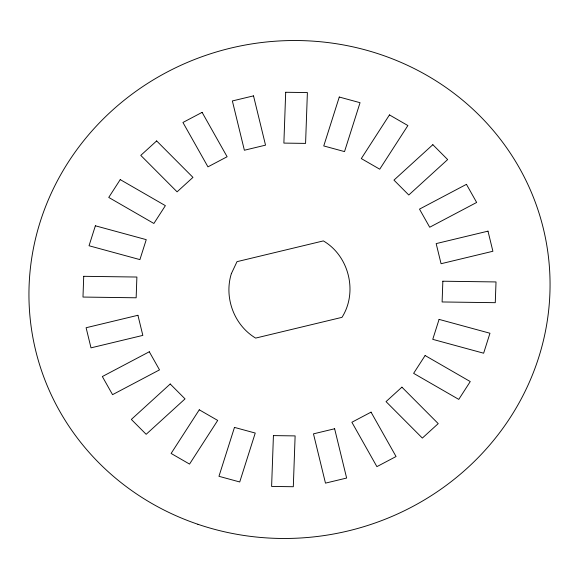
<?xml version="1.0" encoding="UTF-8"?>
<svg xmlns="http://www.w3.org/2000/svg" width="579" height="579" viewBox="0 0 579 579"><rect width="100%" height="100%" fill="white"/><g stroke="black" fill="none" stroke-linecap="round" stroke-linejoin="round"><path stroke-width="0.87" d="M83.723 276.313L82.985 297.063L136.152 297.787L136.89 277.037L83.723 276.313M273.426 435.603L271.609 486.432L293.307 486.729L295.124 435.9L273.426 435.603M285.693 92.271L283.876 143.1L305.574 143.397L307.391 92.568L285.693 92.271M442.848 281.213L442.11 301.963L495.277 302.687L496.015 281.937L442.848 281.213M231.347 273.664C223.878 297.584 234.061 325.203 255.636 338.093L341.986 317.343C357.981 292.171 349.072 255.947 323.364 240.907L237.014 261.657L231.347 273.664M95.369 225.796L89.036 245.757L139.915 259.609L146.248 239.648L95.369 225.796M234.473 427.403L218.956 476.307L239.728 481.967L255.245 433.056L234.473 427.403M339.272 97.033L323.755 145.944L344.527 151.597L360.044 102.693L339.272 97.033M439.085 319.391L432.752 339.352L483.631 353.204L489.964 333.243L439.085 319.391M120.237 179.613L108.743 197.432L153.884 223.472L165.377 205.654L120.237 179.613M199.27 409.802L171.116 453.451L189.543 464.083L217.697 420.426L199.27 409.802M389.457 114.917L361.303 158.574L379.73 169.198L407.884 125.549L389.457 114.917M425.116 355.528L413.623 373.346L458.763 399.387L470.257 381.568L425.116 355.528M156.648 140.921L140.777 155.382L177.087 191.837L192.959 177.377L156.648 140.921M170.219 384L131.346 419.428L146.161 434.308L185.041 398.88L170.219 384M432.839 144.692L393.959 180.12L408.781 195L447.654 159.572L432.839 144.692M401.913 387.163L386.041 401.623L422.352 438.079L438.223 423.618L401.913 387.163M202.107 112.362L182.942 122.473L207.955 166.853L227.12 156.743L202.107 112.362M149.295 351.764L102.345 376.545L112.558 394.661L159.507 369.872L149.295 351.764M466.442 184.339L419.493 209.128L429.705 227.236L476.655 202.455L466.442 184.339M371.045 412.147L351.88 422.257L376.893 466.638L396.058 456.527L371.045 412.147M253.522 95.868L232.367 100.949L244.374 150.236L265.529 145.148L253.522 95.868M137.932 315.28L86.105 327.736L91.004 347.849L142.832 335.393L137.932 315.28M487.996 231.151L436.168 243.607L441.068 263.72L492.895 251.264L487.996 231.151M334.626 428.764L313.471 433.852L325.478 483.132L346.633 478.051L334.626 428.764M197.895 524.277A261.071 248.434 -11.8 0 0 546.547 243.897A261.071 248.434 -11.8 0 0 124.058 100.333A261.071 248.434 -11.8 0 0 197.895 524.277"/></g></svg>
